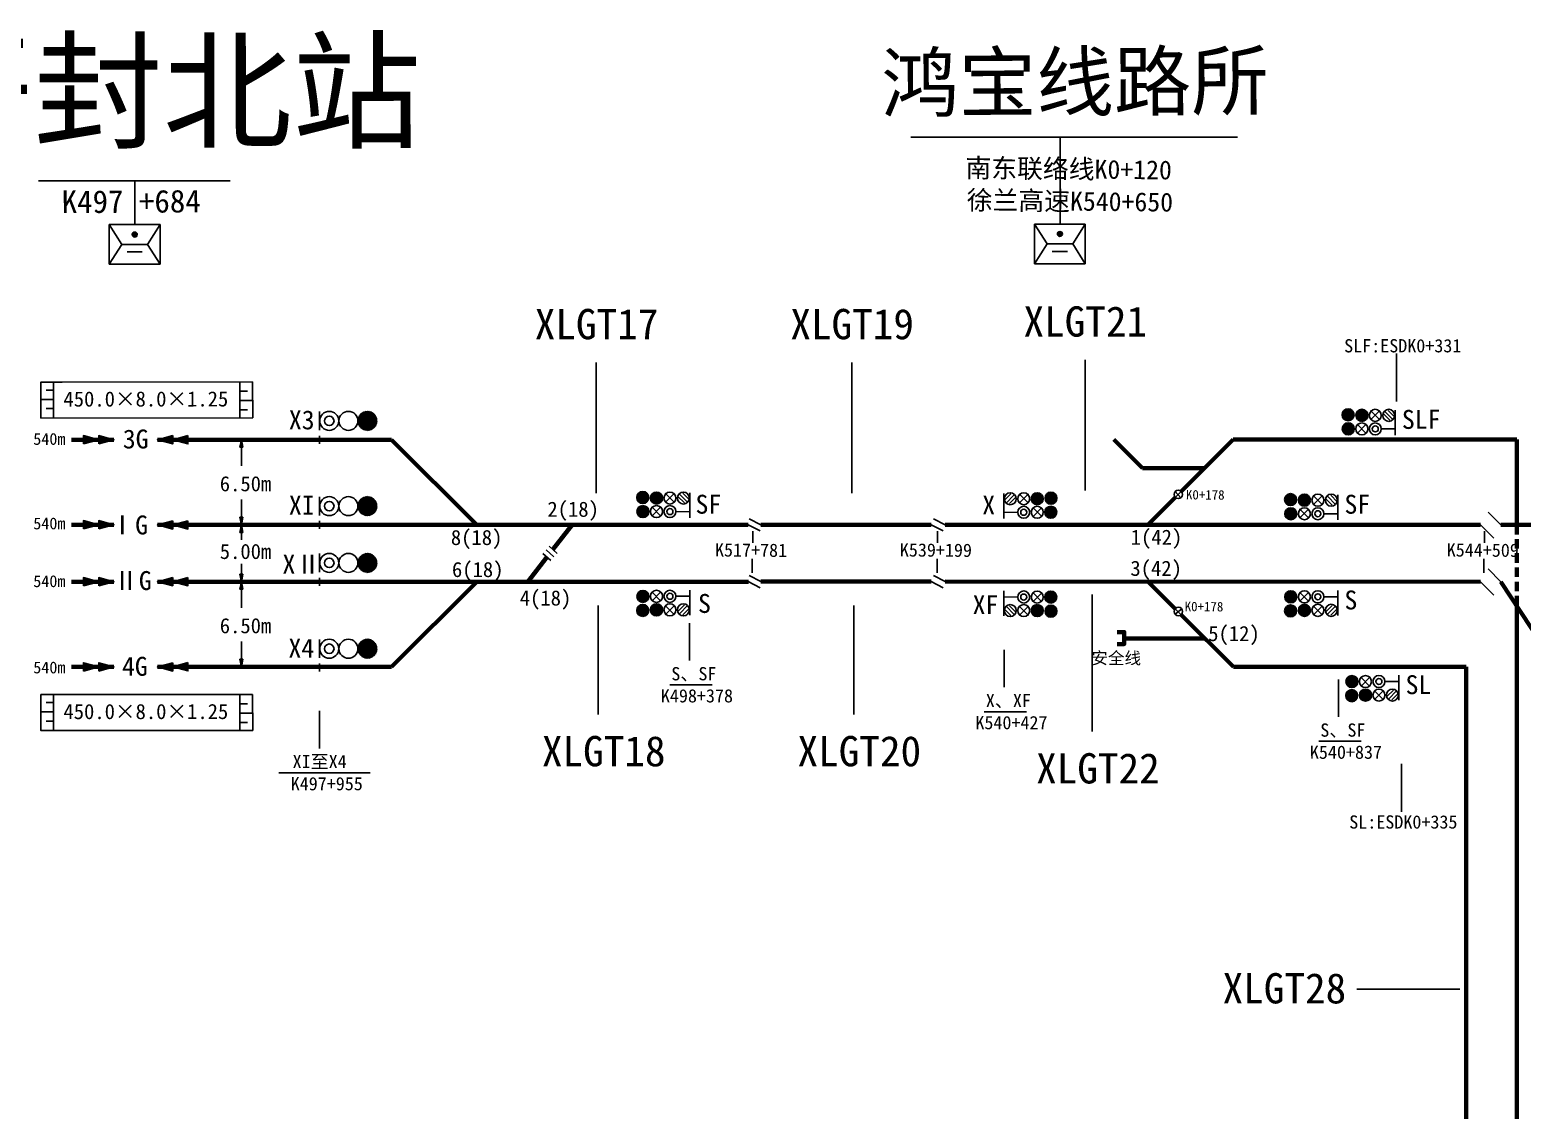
# Model space of a CAD drawing. Header units: millimetres. Extents: x -17381 to -15684, y 1883 to 2345.
# Drawn here: x -17079 to -17000.2, y 2167.7 to 2224.7 of the extents above; entities that cross this region are included whole.
import ezdxf
from ezdxf.enums import TextEntityAlignment as Align

# ---------------------------------------------------------------- set-up
doc = ezdxf.new("R2010")
doc.units = ezdxf.units.MM
doc.linetypes.add('DASHED', pattern=[0.75, 0.5, -0.25])
for name, color, linetype in [('1', 1, 'Continuous'), ('D0', 7, 'Continuous'), ('供电臂', 7, 'Continuous'), ('信号机', 7, 'Continuous'), ('信号机名称', 7, 'Continuous'), ('公里标', 7, 'Continuous'), ('应答器', 7, 'Continuous'), ('标注', 7, 'Continuous'), ('站台', 7, 'Continuous'), ('车流方向', 7, 'Continuous'), ('道岔号', 7, 'Continuous')]:
    doc.layers.add(name, color=color, linetype=linetype)
doc.styles.get("Standard").update_dxf_attribs({"font": ''})
doc.styles.add('宋体', font='')
doc.styles.get('Standard').set_extended_font_data('SimSun')
doc.styles.get('宋体').set_extended_font_data('SimSun')

# ---------------------------------------------------------------- blocks, each defined once
blk = doc.blocks.new('BD')
at = {"layer": '1', "color": 7}
for radius in [1.5, 0.75]:
    blk.add_circle((0, 0), radius, dxfattribs=at)
blk = doc.blocks.new('*X90')
at = {"color": 0}
for p, q in [((-1.5, 0.06), (0.7, 1.33)), ((-1.5, -0.06), (0.8, 1.27)), ((-1.49, 0.18), (0.59, 1.38)), ((-1.49, -0.17), (0.89, 1.21)), ((-1.47, 0.31), (0.47, 1.43)), ((-1.47, -0.27), (0.97, 1.14)), ((-1.45, -0.38), (1.05, 1.07)), ((-1.43, 0.44), (0.33, 1.46)), ((-1.42, -0.48), (1.12, 0.99)), ((-1.39, -0.57), (1.19, 0.92)), ((-1.38, 0.59), (0.18, 1.49)), ((-1.35, -0.66), (1.25, 0.83)), ((-1.3, 0.75), (0, 1.5)), ((-1.3, -0.75), (1.3, 0.75)), ((-1.25, -0.83), (1.35, 0.66)), ((-1.19, -0.92), (1.39, 0.57)), ((-1.17, 0.94), (-0.23, 1.48)), ((-1.12, -0.99), (1.42, 0.48)), ((-1.05, -1.07), (1.45, 0.38)), ((-0.97, -1.14), (1.47, 0.27)), ((-0.89, -1.21), (1.49, 0.17)), ((-0.8, -1.27), (1.5, 0.06)), ((-0.7, -1.33), (1.5, -0.06)), ((-0.59, -1.38), (1.49, -0.18)), ((-0.47, -1.43), (1.47, -0.31)), ((-0.33, -1.46), (1.43, -0.44)), ((-0.18, -1.49), (1.38, -0.59)), ((0, -1.5), (1.3, -0.75)), ((0.23, -1.48), (1.17, -0.94))]:
    blk.add_line(p, q, dxfattribs=at)
blk = doc.blocks.new('KZ_C')
at = {"layer": '1', "color": 7}
for p, q in [((0.02, 3.97), (0.02, 5.92)), ((0.02, 3.97), (0.02, 2.02)), ((0.02, 3.97), (0.02, 2.02)), ((0, -0.84), (0, 0.84))]:
    blk.add_line(p, q, dxfattribs=at)
at = {"layer": '1', "color": 3}
blk.add_circle((6.09, 3.97), 2, dxfattribs=at)
at = {"layer": '1', "color": 1}
blk.add_circle((10.09, 3.97), 1.95, dxfattribs=at)
at = {"layer": '1', "color": 7, "xscale": 1.33333333333303, "yscale": 1.33333333333303, "zscale": 1.33333333333303, "rotation": 180}
blk.add_blockref('BD', (2.06, 3.97), dxfattribs=at)
at = {"layer": '1', "xscale": 1.333300000000236, "yscale": 1.333300000000236, "zscale": 1.333300000000236}
blk.add_blockref('*X90', (10.12, 3.97), dxfattribs=at)
blk = doc.blocks.new('qxjyj')
at = {"layer": '1', "color": 1}
blk.add_line((0, 1.6), (0, -1.6), dxfattribs=at)
blk.add_circle((-0.01, 0), 1.6, dxfattribs=at)

msp = doc.modelspace()

# ---------------------------------------------------------------- hatches: boundary and pattern name
h = msp.add_hatch(color=3)
edge = h.paths.add_edge_path()
edge.add_ellipse((-17009.398, 2204.408), major_axis=(0, 0.318), ratio=0.993045, start_angle=0, end_angle=360, ccw=False)
for points in [[(-17076.199, 2202.87), (-17075.393, 2203.09), (-17076.199, 2203.309)], [(-17075.393, 2202.87), (-17074.587, 2203.091), (-17075.393, 2203.31)], [(-17071.481, 2203.311), (-17072.287, 2203.091), (-17071.481, 2202.871)], [(-17070.675, 2203.312), (-17071.481, 2203.091), (-17070.675, 2202.872)], [(-17076.199, 2198.375), (-17075.393, 2198.596), (-17076.199, 2198.815)], [(-17075.393, 2198.376), (-17074.587, 2198.596), (-17075.393, 2198.816)], [(-17071.481, 2198.811), (-17072.287, 2198.591), (-17071.481, 2198.371)], [(-17070.675, 2198.812), (-17071.481, 2198.591), (-17070.675, 2198.372)], [(-17076.199, 2195.37), (-17075.393, 2195.59), (-17076.199, 2195.809)], [(-17075.393, 2195.37), (-17074.587, 2195.591), (-17075.393, 2195.81)], [(-17071.481, 2195.811), (-17072.287, 2195.591), (-17071.481, 2195.371)], [(-17070.675, 2195.812), (-17071.481, 2195.591), (-17070.675, 2195.372)], [(-17076.199, 2190.87), (-17075.393, 2191.09), (-17076.199, 2191.309)], [(-17075.393, 2190.87), (-17074.587, 2191.091), (-17075.393, 2191.31)], [(-17071.481, 2191.311), (-17072.287, 2191.091), (-17071.481, 2190.871)], [(-17070.675, 2191.312), (-17071.481, 2191.091), (-17070.675, 2190.872)]]:
    msp.add_hatch(color=7).paths.add_polyline_path(points)
h = msp.add_hatch(color=1)
edge = h.paths.add_edge_path()
edge.add_ellipse((-17009.387, 2203.664), major_axis=(0, 0.318), ratio=0.993045, start_angle=0, end_angle=360, ccw=False)
at = {"lineweight": -3}
for points in [[(-17067.857, 2203.091), (-17067.932, 2202.691), (-17067.782, 2202.691)], [(-17067.857, 2198.591), (-17067.932, 2198.991), (-17067.782, 2198.991)], [(-17067.857, 2198.591), (-17067.932, 2198.191), (-17067.782, 2198.191)], [(-17067.857, 2195.591), (-17067.932, 2195.991), (-17067.782, 2195.991)], [(-17067.857, 2195.591), (-17067.932, 2195.191), (-17067.782, 2195.191)], [(-17067.857, 2191.091), (-17067.932, 2191.491), (-17067.782, 2191.491)]]:
    msp.add_hatch(color=0, dxfattribs=at).paths.add_polyline_path(points)
h = msp.add_hatch(color=3)
edge = h.paths.add_edge_path()
edge.add_ellipse((-17046.656, 2200.04), major_axis=(0, 0.318), ratio=0.993045, start_angle=0, end_angle=360, ccw=False)
h = msp.add_hatch(color=3)
edge = h.paths.add_edge_path()
edge.add_ellipse((-17025.089, 2200.003), major_axis=(0, 0.318), ratio=0.993045, start_angle=0, end_angle=360)
h = msp.add_hatch(color=3)
edge = h.paths.add_edge_path()
edge.add_ellipse((-17012.432, 2199.926), major_axis=(0, 0.318), ratio=0.993045, start_angle=0, end_angle=360, ccw=False)
h = msp.add_hatch(color=1)
edge = h.paths.add_edge_path()
edge.add_ellipse((-17046.646, 2199.295), major_axis=(0, 0.318), ratio=0.993045, start_angle=0, end_angle=360, ccw=False)
h = msp.add_hatch(color=1)
edge = h.paths.add_edge_path()
edge.add_ellipse((-17025.099, 2199.259), major_axis=(0, 0.318), ratio=0.993045, start_angle=0, end_angle=360)
h = msp.add_hatch(color=1)
edge = h.paths.add_edge_path()
edge.add_ellipse((-17012.421, 2199.181), major_axis=(0, 0.318), ratio=0.993045, start_angle=0, end_angle=360, ccw=False)
h = msp.add_hatch(color=1)
edge = h.paths.add_edge_path()
edge.add_ellipse((-17046.646, 2194.815), major_axis=(0, -0.318), ratio=0.993045, start_angle=0, end_angle=360)
h = msp.add_hatch(color=1)
edge = h.paths.add_edge_path()
edge.add_ellipse((-17025.099, 2194.779), major_axis=(0, -0.318), ratio=0.993045, start_angle=0, end_angle=360, ccw=False)
h = msp.add_hatch(color=1)
edge = h.paths.add_edge_path()
edge.add_ellipse((-17012.421, 2194.791), major_axis=(0, -0.318), ratio=0.993045, start_angle=0, end_angle=360)
h = msp.add_hatch(color=3)
edge = h.paths.add_edge_path()
edge.add_ellipse((-17046.656, 2194.071), major_axis=(0, -0.318), ratio=0.993045, start_angle=0, end_angle=360)
h = msp.add_hatch(color=3)
edge = h.paths.add_edge_path()
edge.add_ellipse((-17025.089, 2194.034), major_axis=(0, -0.318), ratio=0.993045, start_angle=0, end_angle=360, ccw=False)
h = msp.add_hatch(color=3)
edge = h.paths.add_edge_path()
edge.add_ellipse((-17012.432, 2194.047), major_axis=(0, -0.318), ratio=0.993045, start_angle=0, end_angle=360)
h = msp.add_hatch(color=3)
edge = h.paths.add_edge_path()
edge.add_ellipse((-17009.205, 2189.569), major_axis=(0, -0.318), ratio=0.993045, start_angle=0, end_angle=360)
h = msp.add_hatch(color=1)
edge = h.paths.add_edge_path()
edge.add_ellipse((-17009.194, 2190.313), major_axis=(0, -0.318), ratio=0.993045, start_angle=0, end_angle=360)
at = {"layer": '信号机'}
h = msp.add_hatch(color=2, dxfattribs=at)
edge = h.paths.add_edge_path()
edge.add_ellipse((-17008.668, 2204.379), major_axis=(0, -0.318), ratio=0.993045, start_angle=0, end_angle=360, ccw=False)
h = msp.add_hatch(color=10, dxfattribs=at)
edge = h.paths.add_edge_path()
edge.add_ellipse((-17009.387, 2203.664), major_axis=(0, 0.318), ratio=0.993045, start_angle=0, end_angle=360, ccw=False)
h = msp.add_hatch(color=2, dxfattribs=at)
edge = h.paths.add_edge_path()
edge.add_ellipse((-17045.927, 2200.01), major_axis=(0, -0.318), ratio=0.993045, start_angle=0, end_angle=360, ccw=False)
h = msp.add_hatch(color=2, dxfattribs=at)
edge = h.paths.add_edge_path()
edge.add_ellipse((-17025.818, 2199.973), major_axis=(0, -0.318), ratio=0.993045, start_angle=0, end_angle=360)
h = msp.add_hatch(color=2, dxfattribs=at)
edge = h.paths.add_edge_path()
edge.add_ellipse((-17011.702, 2199.896), major_axis=(0, -0.318), ratio=0.993045, start_angle=0, end_angle=360, ccw=False)
h = msp.add_hatch(color=10, dxfattribs=at)
edge = h.paths.add_edge_path()
edge.add_ellipse((-17046.646, 2199.295), major_axis=(0, 0.318), ratio=0.993045, start_angle=0, end_angle=360, ccw=False)
h = msp.add_hatch(color=10, dxfattribs=at)
edge = h.paths.add_edge_path()
edge.add_ellipse((-17025.099, 2199.259), major_axis=(0, 0.318), ratio=0.993045, start_angle=0, end_angle=360)
h = msp.add_hatch(color=10, dxfattribs=at)
edge = h.paths.add_edge_path()
edge.add_ellipse((-17012.421, 2199.181), major_axis=(0, 0.318), ratio=0.993045, start_angle=0, end_angle=360, ccw=False)
h = msp.add_hatch(color=10, dxfattribs=at)
edge = h.paths.add_edge_path()
edge.add_ellipse((-17046.646, 2194.815), major_axis=(0, -0.318), ratio=0.993045, start_angle=0, end_angle=360)
h = msp.add_hatch(color=10, dxfattribs=at)
edge = h.paths.add_edge_path()
edge.add_ellipse((-17025.099, 2194.779), major_axis=(0, -0.318), ratio=0.993045, start_angle=0, end_angle=360, ccw=False)
h = msp.add_hatch(color=10, dxfattribs=at)
edge = h.paths.add_edge_path()
edge.add_ellipse((-17012.421, 2194.791), major_axis=(0, -0.318), ratio=0.993045, start_angle=0, end_angle=360)
h = msp.add_hatch(color=2, dxfattribs=at)
edge = h.paths.add_edge_path()
edge.add_ellipse((-17045.927, 2194.101), major_axis=(0, 0.318), ratio=0.993045, start_angle=0, end_angle=360)
h = msp.add_hatch(color=2, dxfattribs=at)
edge = h.paths.add_edge_path()
edge.add_ellipse((-17025.818, 2194.064), major_axis=(0, 0.318), ratio=0.993045, start_angle=0, end_angle=360, ccw=False)
h = msp.add_hatch(color=2, dxfattribs=at)
edge = h.paths.add_edge_path()
edge.add_ellipse((-17011.702, 2194.076), major_axis=(0, 0.318), ratio=0.993045, start_angle=0, end_angle=360)
h = msp.add_hatch(color=10, dxfattribs=at)
edge = h.paths.add_edge_path()
edge.add_ellipse((-17009.194, 2190.313), major_axis=(0, -0.318), ratio=0.993045, start_angle=0, end_angle=360)
h = msp.add_hatch(color=2, dxfattribs=at)
edge = h.paths.add_edge_path()
edge.add_ellipse((-17008.475, 2189.599), major_axis=(0, 0.318), ratio=0.993045, start_angle=0, end_angle=360)
at = {"layer": '应答器'}
for points in [[(-17076.199, 2198.375), (-17075.393, 2198.596), (-17076.199, 2198.815)], [(-17075.393, 2198.376), (-17074.587, 2198.596), (-17075.393, 2198.816)], [(-17071.481, 2198.811), (-17072.287, 2198.591), (-17071.481, 2198.371)], [(-17070.675, 2198.812), (-17071.481, 2198.591), (-17070.675, 2198.372)], [(-17076.199, 2195.37), (-17075.393, 2195.59), (-17076.199, 2195.809)], [(-17075.393, 2195.37), (-17074.587, 2195.591), (-17075.393, 2195.81)], [(-17071.481, 2195.811), (-17072.287, 2195.591), (-17071.481, 2195.371)], [(-17070.675, 2195.812), (-17071.481, 2195.591), (-17070.675, 2195.372)], [(-17076.199, 2190.87), (-17075.393, 2191.09), (-17076.199, 2191.309)], [(-17075.393, 2190.87), (-17074.587, 2191.091), (-17075.393, 2191.31)], [(-17071.481, 2191.311), (-17072.287, 2191.091), (-17071.481, 2190.871)], [(-17070.675, 2191.312), (-17071.481, 2191.091), (-17070.675, 2190.872)]]:
    msp.add_hatch(color=7, dxfattribs=at).paths.add_polyline_path(points)
at = {"layer": '标注'}
h = msp.add_hatch(color=0, dxfattribs=at)
edge = h.paths.add_edge_path()
edge.add_ellipse((-17073.488, 2213.931), major_axis=(-0.134, 0), ratio=0.974917, start_angle=0, end_angle=180)
edge.add_ellipse((-17073.488, 2213.931), major_axis=(-0.134, 0), ratio=0.974917, start_angle=180, end_angle=360)
h = msp.add_hatch(color=0, dxfattribs=at)
edge = h.paths.add_edge_path()
edge.add_ellipse((-17024.614, 2213.959), major_axis=(-0.134, 0), ratio=0.974917, start_angle=0, end_angle=180)
edge.add_ellipse((-17024.614, 2213.959), major_axis=(-0.134, 0), ratio=0.974917, start_angle=180, end_angle=360)
at = {"layer": '车流方向'}
for points in [[(-17076.199, 2202.87), (-17075.393, 2203.09), (-17076.199, 2203.309)], [(-17075.393, 2202.87), (-17074.587, 2203.091), (-17075.393, 2203.31)], [(-17071.481, 2203.311), (-17072.287, 2203.091), (-17071.481, 2202.871)], [(-17070.675, 2203.312), (-17071.481, 2203.091), (-17070.675, 2202.872)]]:
    msp.add_hatch(color=7, dxfattribs=at).paths.add_polyline_path(points)

# ---------------------------------------------------------------- linework, layer by layer
at = {"color": 0, "lineweight": -3}
for p, q in [((-17032.495, 2219.083), (-17015.235, 2219.083)), ((-17024.598, 2214.487), (-17024.598, 2219.083)), ((-17074.831, 2214.46), (-17074.831, 2212.363)), ((-17074.831, 2214.46), (-17072.149, 2214.46)), ((-17074.162, 2213.409), (-17074.831, 2214.46)), ((-17072.815, 2213.409), (-17072.149, 2214.46)), ((-17072.149, 2212.363), (-17072.149, 2214.46)), ((-17025.957, 2214.487), (-17025.957, 2212.391)), ((-17025.957, 2214.487), (-17023.275, 2214.487)), ((-17025.288, 2213.437), (-17025.957, 2214.487)), ((-17023.941, 2213.437), (-17023.275, 2214.487)), ((-17023.275, 2212.391), (-17023.275, 2214.487)), ((-17074.162, 2213.409), (-17074.831, 2212.363)), ((-17074.162, 2213.409), (-17072.815, 2213.409)), ((-17073.894, 2213.015), (-17073.088, 2213.015)), ((-17072.815, 2213.409), (-17072.149, 2212.363)), ((-17025.288, 2213.437), (-17025.957, 2212.391)), ((-17025.288, 2213.437), (-17023.941, 2213.437)), ((-17025.021, 2213.043), (-17024.214, 2213.043)), ((-17023.941, 2213.437), (-17023.275, 2212.391)), ((-17074.831, 2212.363), (-17072.149, 2212.363)), ((-17025.957, 2212.391), (-17023.275, 2212.391)), ((-17006.846, 2205.109), (-17006.846, 2207.653)), ((-17067.932, 2202.691), (-17067.857, 2203.091)), ((-17067.857, 2203.091), (-17067.932, 2202.691)), ((-17067.932, 2202.691), (-17067.782, 2202.691)), ((-17067.857, 2203.091), (-17067.782, 2202.691)), ((-17067.932, 2198.991), (-17067.857, 2198.591)), ((-17067.857, 2198.591), (-17067.932, 2198.991)), ((-17067.932, 2198.991), (-17067.782, 2198.991)), ((-17067.932, 2198.191), (-17067.857, 2198.591)), ((-17067.857, 2198.591), (-17067.932, 2198.191)), ((-17067.857, 2198.591), (-17067.782, 2198.991)), ((-17067.857, 2198.591), (-17067.782, 2198.191)), ((-17067.932, 2198.191), (-17067.782, 2198.191)), ((-17040.845, 2198.252), (-17040.845, 2197.642)), ((-17031.08, 2198.252), (-17031.08, 2197.642)), ((-17002.192, 2198.252), (-17002.192, 2197.642)), ((-17040.875, 2196.795), (-17040.875, 2196.061)), ((-17031.11, 2196.795), (-17031.11, 2196.061)), ((-17002.222, 2196.795), (-17002.222, 2196.061)), ((-17067.932, 2195.991), (-17067.857, 2195.591)), ((-17067.857, 2195.591), (-17067.932, 2195.991)), ((-17067.932, 2195.991), (-17067.782, 2195.991)), ((-17067.932, 2195.191), (-17067.857, 2195.591)), ((-17067.857, 2195.591), (-17067.932, 2195.191)), ((-17067.857, 2195.591), (-17067.782, 2195.991)), ((-17067.857, 2195.591), (-17067.782, 2195.191)), ((-17067.932, 2195.191), (-17067.782, 2195.191)), ((-17067.932, 2191.491), (-17067.857, 2191.091)), ((-17067.857, 2191.091), (-17067.932, 2191.491)), ((-17067.932, 2191.491), (-17067.782, 2191.491)), ((-17067.857, 2191.091), (-17067.782, 2191.491)), ((-17045.222, 2190.138), (-17042.991, 2190.138)), ((-17028.61, 2188.722), (-17026.378, 2188.722)), ((-17010.94, 2187.16), (-17008.709, 2187.16)), ((-17006.576, 2183.425), (-17006.576, 2185.97)), ((-17065.873, 2185.495), (-17061.058, 2185.495))]:
    msp.add_line(p, q, dxfattribs=at)
at = {"color": 7}
for p, q in [((-17078.579, 2216.761), (-17068.452, 2216.768)), ((-17073.486, 2214.46), (-17073.487, 2216.764))]:
    msp.add_line(p, q, dxfattribs=at)
at = {"color": 1, "lineweight": -3}
for p, q in [((-17023.289, 2207.314), (-17023.289, 2200.406)), ((-17049.107, 2207.176), (-17049.107, 2200.267)), ((-17072.287, 2203.091), (-17062.53, 2203.091)), ((-17018.525, 2200.359), (-17018.23, 2200.023)), ((-17035.51, 2188.581), (-17035.51, 2194.328)), ((-17018.529, 2194.156), (-17018.212, 2193.84)), ((-17008.928, 2174.054), (-17003.489, 2174.054))]:
    msp.add_line(p, q, dxfattribs=at)
at = {"color": 5, "lineweight": -3}
for p, q in [((-17035.605, 2207.176), (-17035.605, 2200.267)), ((-17022.906, 2187.672), (-17022.906, 2194.911)), ((-17049.012, 2188.581), (-17049.012, 2194.328)), ((-17072.287, 2191.091), (-17062.53, 2191.091))]:
    msp.add_line(p, q, dxfattribs=at)
at = {"color": 1, "lineweight": 70}
for p, q in [((-17076.827, 2203.091), (-17074.587, 2203.091)), ((-17072.287, 2203.091), (-17059.926, 2203.091)), ((-17021.223, 2192.591), (-17016.958, 2192.591)), ((-17015.452, 2191.091), (-17003.153, 2191.091)), ((-17003.153, 2148.833), (-17003.153, 2191.091))]:
    msp.add_line(p, q, dxfattribs=at)
at = {"color": 5, "lineweight": 70}
for p, q in [((-17015.458, 2203.096), (-17000.476, 2203.096)), ((-17000.476, 2198.591), (-17000.476, 2203.096)), ((-17020.259, 2201.596), (-17016.963, 2201.596)), ((-17000.476, 2148.834), (-17000.476, 2194.298)), ((-17076.827, 2191.091), (-17074.587, 2191.091)), ((-17072.287, 2191.091), (-17059.926, 2191.091))]:
    msp.add_line(p, q, dxfattribs=at)
at = {"color": 1, "lineweight": 100}
for p, q in [((-17074.587, 2198.596), (-17076.827, 2198.596)), ((-17041.08, 2198.596), (-17072.287, 2198.596)), ((-17002.402, 2198.596), (-17030.687, 2198.596)), ((-17040.418, 2195.596), (-17031.415, 2195.596)), ((-17001.321, 2195.591), (-16974.541, 2154.654))]:
    msp.add_line(p, q, dxfattribs=at)
at = {"color": 7, "linetype": 'Continuous'}
for p, q in [((-17041.08, 2198.596), (-17040.456, 2198.269)), ((-17041.024, 2198.914), (-17040.418, 2198.596)), ((-17031.415, 2198.596), (-17030.791, 2198.269)), ((-17031.302, 2198.919), (-17030.687, 2198.596)), ((-17002.402, 2198.591), (-17001.696, 2197.885)), ((-17001.996, 2199.264), (-17001.321, 2198.591)), ((-17051.517, 2196.709), (-17051.931, 2197.086)), ((-17051.346, 2196.896), (-17051.76, 2197.273)), ((-17051.178, 2197.081), (-17051.592, 2197.458)), ((-17001.996, 2196.264), (-17001.321, 2195.591)), ((-17041.08, 2195.596), (-17040.456, 2195.269)), ((-17041.024, 2195.914), (-17040.418, 2195.596)), ((-17031.415, 2195.596), (-17030.791, 2195.269)), ((-17031.302, 2195.919), (-17030.687, 2195.596)), ((-17002.402, 2195.591), (-17001.696, 2194.885))]:
    msp.add_line(p, q, dxfattribs=at)
at = {"color": 5, "lineweight": 100}
for p, q in [((-17040.418, 2198.596), (-17031.415, 2198.596)), ((-17001.321, 2198.591), (-16999.706, 2198.591)), ((-17074.587, 2195.591), (-17076.827, 2195.591)), ((-17041.07, 2195.591), (-17072.287, 2195.591)), ((-17002.402, 2195.591), (-17030.687, 2195.596))]:
    msp.add_line(p, q, dxfattribs=at)
at = {"color": 124, "lineweight": -3}
msp.add_line((-17002.402, 2198.59), (-17002.402, 2198.596), dxfattribs=at)
at = {"color": 5, "linetype": 'DASHED', "lineweight": 70}
msp.add_line((-17000.476, 2198.591), (-17000.476, 2194.298), dxfattribs=at)
at = {"color": 1, "linetype": 'Continuous', "lineweight": 70}
msp.add_lwpolyline([(-17021.593, 2192.288), (-17021.223, 2192.289), (-17021.223, 2192.931), (-17021.593, 2192.931)], dxfattribs=at)
at = {"layer": 'D0', "color": 0}
for p, q in [((-17067.857, 2203.091), (-17067.857, 2201.71)), ((-17067.857, 2199.929), (-17067.857, 2198.606)), ((-17067.857, 2198.591), (-17067.857, 2197.798)), ((-17067.857, 2196.525), (-17067.857, 2195.606)), ((-17067.857, 2195.591), (-17067.857, 2194.21)), ((-17067.857, 2192.429), (-17067.857, 2191.106))]:
    msp.add_line(p, q, dxfattribs=at)
at = {"layer": '信号机', "color": 7, "linetype": 'Continuous'}
for p, q in [((-17008.954, 2204.458), (-17008.619, 2204.12)), ((-17008.859, 2204.571), (-17008.445, 2204.154)), ((-17008.7, 2204.637), (-17008.365, 2204.299)), ((-17007.721, 2204.14), (-17008.212, 2204.635)), ((-17007.721, 2204.634), (-17008.212, 2204.14)), ((-17007.533, 2204.457), (-17007.198, 2204.119)), ((-17007.438, 2204.57), (-17007.024, 2204.153)), ((-17007.279, 2204.636), (-17006.944, 2204.298)), ((-17006.911, 2204.656), (-17006.912, 2203.333)), ((-17008.432, 2203.919), (-17008.923, 2203.425)), ((-17008.432, 2203.424), (-17008.923, 2203.919)), ((-17006.911, 2203.658), (-17007.642, 2203.662)), ((-17046.118, 2200.203), (-17045.704, 2199.785)), ((-17045.959, 2200.268), (-17045.623, 2199.93)), ((-17044.979, 2200.266), (-17045.471, 2199.771)), ((-17044.979, 2199.771), (-17045.47, 2200.266)), ((-17044.697, 2200.202), (-17044.282, 2199.784)), ((-17044.537, 2200.267), (-17044.202, 2199.929)), ((-17044.169, 2200.287), (-17044.17, 2198.965)), ((-17027.576, 2200.25), (-17027.575, 2198.928)), ((-17027.208, 2200.23), (-17027.543, 2199.892)), ((-17027.048, 2200.165), (-17027.463, 2199.747)), ((-17026.766, 2200.229), (-17026.274, 2199.735)), ((-17026.766, 2199.734), (-17026.275, 2200.229)), ((-17025.787, 2200.231), (-17026.122, 2199.893)), ((-17025.627, 2200.166), (-17026.041, 2199.748)), ((-17011.734, 2200.154), (-17011.399, 2199.816)), ((-17010.754, 2200.152), (-17011.246, 2199.657)), ((-17010.755, 2199.657), (-17011.246, 2200.152)), ((-17010.313, 2200.153), (-17009.977, 2199.815)), ((-17009.944, 2200.173), (-17009.945, 2198.851)), ((-17046.213, 2200.09), (-17045.877, 2199.752)), ((-17045.69, 2199.551), (-17046.182, 2199.056)), ((-17045.691, 2199.056), (-17046.182, 2199.551)), ((-17044.792, 2200.089), (-17044.456, 2199.751)), ((-17026.953, 2200.052), (-17027.289, 2199.714)), ((-17026.055, 2199.514), (-17025.563, 2199.019)), ((-17026.055, 2199.019), (-17025.564, 2199.514)), ((-17025.532, 2200.053), (-17025.868, 2199.715)), ((-17011.988, 2199.976), (-17011.653, 2199.638)), ((-17011.466, 2199.437), (-17011.957, 2198.942)), ((-17011.466, 2198.942), (-17011.957, 2199.437)), ((-17011.893, 2200.089), (-17011.479, 2199.671)), ((-17010.567, 2199.975), (-17010.232, 2199.637)), ((-17010.472, 2200.088), (-17010.058, 2199.67)), ((-17044.17, 2199.289), (-17044.901, 2199.294)), ((-17027.575, 2199.252), (-17026.844, 2199.257)), ((-17009.945, 2199.175), (-17010.676, 2199.18)), ((-17045.69, 2194.56), (-17046.182, 2195.055)), ((-17045.691, 2195.055), (-17046.182, 2194.56)), ((-17044.17, 2194.822), (-17044.901, 2194.817)), ((-17044.169, 2193.823), (-17044.17, 2195.146)), ((-17027.576, 2193.787), (-17027.575, 2195.109)), ((-17027.575, 2194.785), (-17026.844, 2194.78)), ((-17026.055, 2194.523), (-17025.563, 2195.018)), ((-17026.055, 2195.018), (-17025.564, 2194.523)), ((-17011.466, 2195.031), (-17011.957, 2194.535)), ((-17011.466, 2194.536), (-17011.957, 2195.03)), ((-17009.945, 2194.797), (-17010.676, 2194.793)), ((-17009.944, 2193.799), (-17009.945, 2195.122)), ((-17046.213, 2194.021), (-17045.877, 2194.359)), ((-17046.118, 2193.908), (-17045.704, 2194.326)), ((-17045.959, 2193.843), (-17045.623, 2194.181)), ((-17044.979, 2193.845), (-17045.471, 2194.339)), ((-17044.979, 2194.34), (-17045.47, 2193.845)), ((-17044.792, 2194.022), (-17044.456, 2194.36)), ((-17044.697, 2193.909), (-17044.282, 2194.327)), ((-17044.537, 2193.843), (-17044.202, 2194.182)), ((-17027.208, 2193.807), (-17027.543, 2194.145)), ((-17027.048, 2193.872), (-17027.463, 2194.29)), ((-17026.953, 2193.985), (-17027.289, 2194.323)), ((-17026.766, 2193.808), (-17026.274, 2194.303)), ((-17026.766, 2194.303), (-17026.275, 2193.808)), ((-17025.787, 2193.806), (-17026.122, 2194.144)), ((-17025.627, 2193.871), (-17026.041, 2194.289)), ((-17025.532, 2193.984), (-17025.868, 2194.322)), ((-17011.988, 2193.997), (-17011.653, 2194.335)), ((-17011.893, 2193.884), (-17011.479, 2194.301)), ((-17011.734, 2193.818), (-17011.399, 2194.156)), ((-17010.754, 2193.821), (-17011.246, 2194.315)), ((-17010.755, 2194.315), (-17011.246, 2193.82)), ((-17010.567, 2193.998), (-17010.232, 2194.336)), ((-17010.472, 2193.884), (-17010.058, 2194.302)), ((-17010.313, 2193.819), (-17009.977, 2194.157)), ((-17008.238, 2190.058), (-17008.73, 2190.553)), ((-17008.239, 2190.553), (-17008.73, 2190.058)), ((-17006.718, 2190.32), (-17007.449, 2190.315)), ((-17006.717, 2189.322), (-17006.718, 2190.644)), ((-17008.761, 2189.519), (-17008.426, 2189.857)), ((-17008.666, 2189.406), (-17008.252, 2189.824)), ((-17008.507, 2189.341), (-17008.171, 2189.679)), ((-17007.527, 2189.343), (-17008.019, 2189.838)), ((-17007.528, 2189.838), (-17008.019, 2189.343)), ((-17007.34, 2189.52), (-17007.005, 2189.858)), ((-17007.245, 2189.407), (-17006.831, 2189.825)), ((-17007.086, 2189.342), (-17006.75, 2189.68))]:
    msp.add_line(p, q, dxfattribs=at)
at = {"layer": '信号机', "color": 7, "linetype": 'Continuous', "extrusion": (0, 0, -1)}
for centre, major_axis in [((-17009.398, 2204.408), (0, 0.318)), ((-17008.668, 2204.379), (0, -0.318)), ((-17007.958, 2204.378), (0, 0.318)), ((-17007.247, 2204.378), (0, -0.318)), ((-17009.387, 2203.664), (0, 0.318)), ((-17008.669, 2203.663), (0, 0.318)), ((-17007.958, 2203.663), (0, 0.318)), ((-17007.958, 2203.663), (0, 0.159)), ((-17046.656, 2200.04), (0, 0.318)), ((-17045.927, 2200.01), (0, -0.318)), ((-17045.216, 2200.01), (0, 0.318)), ((-17044.506, 2200.009), (0, -0.318)), ((-17012.432, 2199.926), (0, 0.318)), ((-17011.702, 2199.896), (0, -0.318)), ((-17010.992, 2199.896), (0, 0.318)), ((-17010.281, 2199.895), (0, -0.318)), ((-17046.646, 2199.295), (0, 0.318)), ((-17045.927, 2199.295), (0, 0.318)), ((-17045.217, 2199.294), (0, 0.318)), ((-17045.217, 2199.294), (0, 0.159)), ((-17012.421, 2199.181), (0, 0.318)), ((-17011.703, 2199.181), (0, 0.318)), ((-17010.992, 2199.18), (0, 0.318)), ((-17010.992, 2199.18), (0, 0.159)), ((-17026.528, 2194.78), (0, -0.318)), ((-17026.528, 2194.78), (0, -0.159)), ((-17025.818, 2194.779), (0, -0.318)), ((-17025.099, 2194.779), (0, -0.318)), ((-17027.24, 2194.065), (0, 0.318)), ((-17026.529, 2194.064), (0, -0.318)), ((-17025.818, 2194.064), (0, 0.318)), ((-17025.089, 2194.034), (0, -0.318))]:
    msp.add_ellipse(centre, major_axis=major_axis, ratio=0.993045, dxfattribs=at)
at = {"layer": '信号机', "color": 7, "linetype": 'Continuous'}
for centre, major_axis in [((-17027.24, 2199.972), (0, -0.318)), ((-17026.529, 2199.973), (0, 0.318)), ((-17025.818, 2199.973), (0, -0.318)), ((-17025.089, 2200.003), (0, 0.318)), ((-17026.528, 2199.257), (0, 0.318)), ((-17026.528, 2199.257), (0, 0.159)), ((-17025.818, 2199.258), (0, 0.318)), ((-17025.099, 2199.259), (0, 0.318)), ((-17046.646, 2194.815), (0, -0.318)), ((-17045.927, 2194.816), (0, -0.318)), ((-17045.217, 2194.817), (0, -0.318)), ((-17045.217, 2194.817), (0, -0.159)), ((-17012.421, 2194.791), (0, -0.318)), ((-17011.703, 2194.792), (0, -0.318)), ((-17010.992, 2194.792), (0, -0.318)), ((-17010.992, 2194.792), (0, -0.159)), ((-17046.656, 2194.071), (0, -0.318)), ((-17045.927, 2194.101), (0, 0.318)), ((-17045.216, 2194.101), (0, -0.318)), ((-17044.506, 2194.102), (0, 0.318)), ((-17012.432, 2194.047), (0, -0.318)), ((-17011.702, 2194.076), (0, 0.318)), ((-17010.992, 2194.077), (0, -0.318)), ((-17010.281, 2194.077), (0, 0.318)), ((-17009.205, 2189.569), (0, -0.318)), ((-17009.194, 2190.313), (0, -0.318)), ((-17008.476, 2190.314), (0, -0.318)), ((-17008.475, 2189.599), (0, 0.318)), ((-17007.765, 2190.315), (0, -0.318)), ((-17007.764, 2189.599), (0, -0.318)), ((-17007.765, 2190.315), (0, -0.159)), ((-17007.054, 2189.6), (0, 0.318))]:
    msp.add_ellipse(centre, major_axis=major_axis, ratio=0.993045, dxfattribs=at)
at = {"layer": '公里标', "color": 7, "linetype": 'ByBlock'}
for p, q in [((-17044.18, 2191.425), (-17044.183, 2193.403)), ((-17027.567, 2190.009), (-17027.571, 2191.987)), ((-17009.897, 2188.448), (-17009.901, 2190.426)), ((-17063.734, 2186.782), (-17063.737, 2188.76))]:
    msp.add_line(p, q, dxfattribs=at)
at = {"layer": '应答器', "color": 7, "linetype": 'Continuous'}
for points in [[(-17076.199, 2198.375), (-17075.393, 2198.596), (-17076.199, 2198.815)], [(-17075.393, 2198.376), (-17074.587, 2198.596), (-17075.393, 2198.816)], [(-17071.481, 2198.811), (-17072.287, 2198.591), (-17071.481, 2198.371)], [(-17070.675, 2198.812), (-17071.481, 2198.591), (-17070.675, 2198.372)], [(-17076.199, 2195.37), (-17075.393, 2195.59), (-17076.199, 2195.809)], [(-17075.393, 2195.37), (-17074.587, 2195.591), (-17075.393, 2195.81)], [(-17071.481, 2195.811), (-17072.287, 2195.591), (-17071.481, 2195.371)], [(-17070.675, 2195.812), (-17071.481, 2195.591), (-17070.675, 2195.372)], [(-17076.199, 2190.87), (-17075.393, 2191.09), (-17076.199, 2191.309)], [(-17075.393, 2190.87), (-17074.587, 2191.091), (-17075.393, 2191.31)], [(-17071.481, 2191.311), (-17072.287, 2191.091), (-17071.481, 2190.871)], [(-17070.675, 2191.312), (-17071.481, 2191.091), (-17070.675, 2190.872)]]:
    msp.add_lwpolyline(points, close=True, dxfattribs=at)
at = {"layer": '标注', "color": 0, "linetype": 'Continuous'}
for p, q in [((-17074.831, 2214.46), (-17074.162, 2213.409)), ((-17025.957, 2214.487), (-17025.288, 2213.437))]:
    msp.add_line(p, q, dxfattribs=at)
for centre, start_param, end_param in [((-17073.488, 2213.931), 3.141593, 6.283185), ((-17073.488, 2213.931), 0, 3.141593), ((-17024.614, 2213.959), 3.141593, 6.283185), ((-17024.614, 2213.959), 0, 3.141593)]:
    msp.add_ellipse(centre, major_axis=(-0.134, 0), ratio=0.974917, start_param=start_param, end_param=end_param, dxfattribs=at)
at = {"layer": '站台', "color": 7, "linetype": 'Continuous'}
for p, q in [((-17078.446, 2206.137), (-17077.327, 2206.137)), ((-17077.772, 2205.712), (-17078.174, 2205.712)), ((-17077.775, 2206.137), (-17077.773, 2204.236)), ((-17067.932, 2206.144), (-17067.93, 2204.242)), ((-17067.931, 2205.649), (-17067.53, 2205.649)), ((-17067.26, 2206.144), (-17067.259, 2204.243)), ((-17077.772, 2205.223), (-17078.443, 2205.223)), ((-17067.931, 2205.16), (-17067.26, 2205.16)), ((-17077.772, 2204.734), (-17078.173, 2204.733)), ((-17067.931, 2204.67), (-17067.529, 2204.671)), ((-17078.446, 2189.624), (-17077.327, 2189.624)), ((-17077.772, 2189.199), (-17078.174, 2189.199)), ((-17077.775, 2189.624), (-17077.773, 2187.722)), ((-17067.932, 2189.631), (-17067.93, 2187.729)), ((-17067.931, 2189.136), (-17067.53, 2189.136)), ((-17067.26, 2189.631), (-17067.259, 2187.729)), ((-17077.772, 2188.71), (-17078.443, 2188.709)), ((-17067.931, 2188.646), (-17067.26, 2188.647)), ((-17077.772, 2188.221), (-17078.173, 2188.22)), ((-17067.931, 2188.157), (-17067.529, 2188.158))]:
    msp.add_line(p, q, dxfattribs=at)
at = {"layer": '站台', "color": 1, "lineweight": 70}
for p, q in [((-17055.409, 2198.591), (-17059.926, 2203.091)), ((-17018.522, 2200.044), (-17019.975, 2198.596)), ((-17051.403, 2197.286), (-17050.377, 2198.596)), ((-17015.452, 2191.091), (-17018.212, 2193.84))]:
    msp.add_line(p, q, dxfattribs=at)
at = {"layer": '站台', "color": 5, "lineweight": 70}
for p, q in [((-17021.765, 2203.096), (-17020.259, 2201.596)), ((-17015.458, 2203.096), (-17018.204, 2200.361)), ((-17052.73, 2195.591), (-17051.714, 2196.889)), ((-17055.409, 2195.591), (-17059.926, 2191.091)), ((-17018.529, 2194.156), (-17019.975, 2195.596))]:
    msp.add_line(p, q, dxfattribs=at)
at = {"layer": '站台', "color": 7, "linetype": 'Continuous'}
for points in [[(-17067.259, 2204.243), (-17078.444, 2204.235), (-17078.446, 2206.137), (-17067.26, 2206.144)], [(-17067.259, 2187.729), (-17078.444, 2187.722), (-17078.446, 2189.624), (-17067.26, 2189.631)]]:
    msp.add_lwpolyline(points, dxfattribs=at)
at = {"layer": '车流方向', "color": 7, "linetype": 'Continuous'}
for points in [[(-17076.199, 2202.87), (-17075.393, 2203.09), (-17076.199, 2203.309)], [(-17075.393, 2202.87), (-17074.587, 2203.091), (-17075.393, 2203.31)], [(-17071.481, 2203.311), (-17072.287, 2203.091), (-17071.481, 2202.871)], [(-17070.675, 2203.312), (-17071.481, 2203.091), (-17070.675, 2202.872)]]:
    msp.add_lwpolyline(points, close=True, dxfattribs=at)

# ---------------------------------------------------------------- block references
at = {"color": 0, "xscale": 0.2508237500005635, "yscale": 0.2508237500005635, "zscale": 0.2508237500005635}
for p in [(-17063.729, 2203.091), (-17063.729, 2198.586), (-17063.729, 2195.586), (-17063.729, 2191.052)]:
    msp.add_blockref('KZ_C', p, dxfattribs=at)
at = {"color": 0, "xscale": 0.1402736226633838, "yscale": 0.1402736226633838, "zscale": 0.1402736226633838, "rotation": 314.8071045227368}
msp.add_blockref('qxjyj', (-17018.363, 2200.202), dxfattribs=at)
at = {"xscale": 0.140273622663402, "yscale": 0.140273622663402, "zscale": 0.140273622663402, "rotation": 308.187609743213}
msp.add_blockref('qxjyj', (-17018.357, 2194.01), dxfattribs=at)

# ---------------------------------------------------------------- texts
at = {"color": 7, "lineweight": -3, "style": '宋体'}
for s, height, rotation, p in [('南东联络线K0+120', 1, 359.37273, (-17029.611, 2216.958)), ('K497 +684', 1.2, 0.33814, (-17077.345, 2215.06)), ('徐兰高速K540+650', 1, 359.37273, (-17029.543, 2215.259))]:
    msp.add_text(s, height=height, rotation=rotation, dxfattribs=at).set_placement(p)
msp.add_text('安全线', height=0.641, rotation=359.7364).set_placement((-17022.955, 2191.242))
at = {"color": 1, "lineweight": -3, "char_height": 1.6, "attachment_point": 1, "style": '宋体'}
for s, insert, width in [('XLGT17', (-17052.359, 2210), 10.51482), ('{\\C5;XLGT19}', (-17038.857, 2210), 10.51482), ('XLGT21', (-17026.541, 2210.139), 10.51482), ('XLGT20', (-17038.478, 2187.438), 10.0493), ('XLGT28', (-17016.025, 2174.909), 10.0493)]:
    msp.add_mtext(s, dxfattribs=dict(at, insert=insert, width=width))
at = {"color": 5, "lineweight": -3, "char_height": 1.6, "width": 10.0493, "attachment_point": 1, "style": '宋体'}
for s, insert in [('XLGT18', (-17051.98, 2187.438)), ('XLGT22', (-17025.874, 2186.529))]:
    msp.add_mtext(s, dxfattribs=dict(at, insert=insert))
at = {"layer": 'D0', "color": 0, "style": '宋体'}
for s, p in [('6.50m', (-17067.636, 2200.366)), ('5.00m', (-17067.636, 2196.789)), ('6.50m', (-17067.636, 2192.866))]:
    msp.add_text(s, height=0.8, dxfattribs=at).set_placement(p, align=Align.CENTER)
at = {"layer": '供电臂', "color": 7, "lineweight": -3, "style": '宋体'}
for s, height, p in [('K0+178', 0.5, (-17017.961, 2199.938)), ('K517+781', 0.7, (-17042.84, 2196.923)), ('K539+199', 0.7, (-17033.075, 2196.923)), ('K544+509', 0.7, (-17004.187, 2196.923)), ('K0+178', 0.5, (-17018.028, 2194.032))]:
    msp.add_text(s, height=height, rotation=359.62295, dxfattribs=at).set_placement(p)
at = {"layer": '信号机名称', "color": 7, "lineweight": -3, "style": '宋体'}
for s, rotation, p in [('X3', 359.96186, (-17065.348, 2203.64)), ('SLF', 0.41896, (-17006.55, 2203.661)), ('XI', 359.96186, (-17065.348, 2199.135)), ('SF', 0.03814, (-17043.866, 2199.182)), ('X', 0.03814, (-17028.72, 2199.142)), ('SF', 0.41896, (-17009.583, 2199.178)), ('XⅡ', 359.96186, (-17065.686, 2196.022)), ('S', 0.03814, (-17043.732, 2193.94)), ('XF', 0.03814, (-17029.228, 2193.874)), ('S', 0.41896, (-17009.583, 2194.121)), ('X4', 359.96186, (-17065.37, 2191.58)), ('SL', 0.41896, (-17006.356, 2189.644))]:
    msp.add_text(s, height=1, rotation=rotation, dxfattribs=at).set_placement(p)
at = {"layer": '公里标', "color": 7, "lineweight": -3, "style": '宋体'}
for s, p in [('SLF:ESDK0+331', (-17009.602, 2207.703)), ('S、SF', (-17045.144, 2190.377)), ('K498+378', (-17045.695, 2189.209)), ('X、XF', (-17028.531, 2188.961)), ('K540+427', (-17029.082, 2187.793)), ('S、SF', (-17010.861, 2187.399)), ('K540+837', (-17011.412, 2186.231)), ('XI至X4', (-17065.15, 2185.74)), ('K497+955', (-17065.249, 2184.566)), ('SL:ESDK0+335', (-17009.332, 2182.544))]:
    msp.add_text(s, height=0.7, rotation=0.03814, dxfattribs=at).set_placement(p)
at = {"layer": '标注', "color": 7, "lineweight": -3, "style": '宋体'}
for s, height, rotation, p in [('开封北站', 5, 0.03814, (-17085.642, 2218.993)), ('鸿宝线路所', 3, 0.44573, (-17034.038, 2220.419)), ('540m', 0.625, 0.03814, (-17078.848, 2202.819)), ('3G', 1, 0.03814, (-17074.118, 2202.629)), ('540m', 0.625, 0.03814, (-17078.848, 2198.356)), ('ⅠG', 1, 0.03814, (-17074.828, 2198.088)), ('540m', 0.625, 0.03814, (-17078.848, 2195.303)), ('ⅡG', 1, 0.03814, (-17074.634, 2195.149)), ('4G', 1, 0.03814, (-17074.162, 2190.618)), ('540m', 0.625, 0.03814, (-17078.848, 2190.747))]:
    msp.add_text(s, height=height, rotation=rotation, dxfattribs=at).set_placement(p)
at = {"layer": '站台', "color": 7, "lineweight": -3, "style": '宋体'}
for p in [(-17077.254, 2204.841), (-17077.254, 2188.328)]:
    msp.add_text('450.0×8.0×1.25', height=0.8, rotation=0.03814, dxfattribs=at).set_placement(p)
at = {"layer": '道岔号', "color": 7, "lineweight": -3, "style": '宋体'}
for s, p in [('2(18)', (-17051.69, 2199.019)), ('8(18)', (-17056.79, 2197.526)), ('1(42)', (-17020.876, 2197.54)), ('6(18)', (-17056.731, 2195.833)), ('3(42)', (-17020.894, 2195.897)), ('4(18)', (-17053.15, 2194.33)), ('5(12)', (-17016.783, 2192.45))]:
    msp.add_text(s, height=0.8, rotation=0.03814, dxfattribs=at).set_placement(p)

doc.saveas('drawing.dxf')
